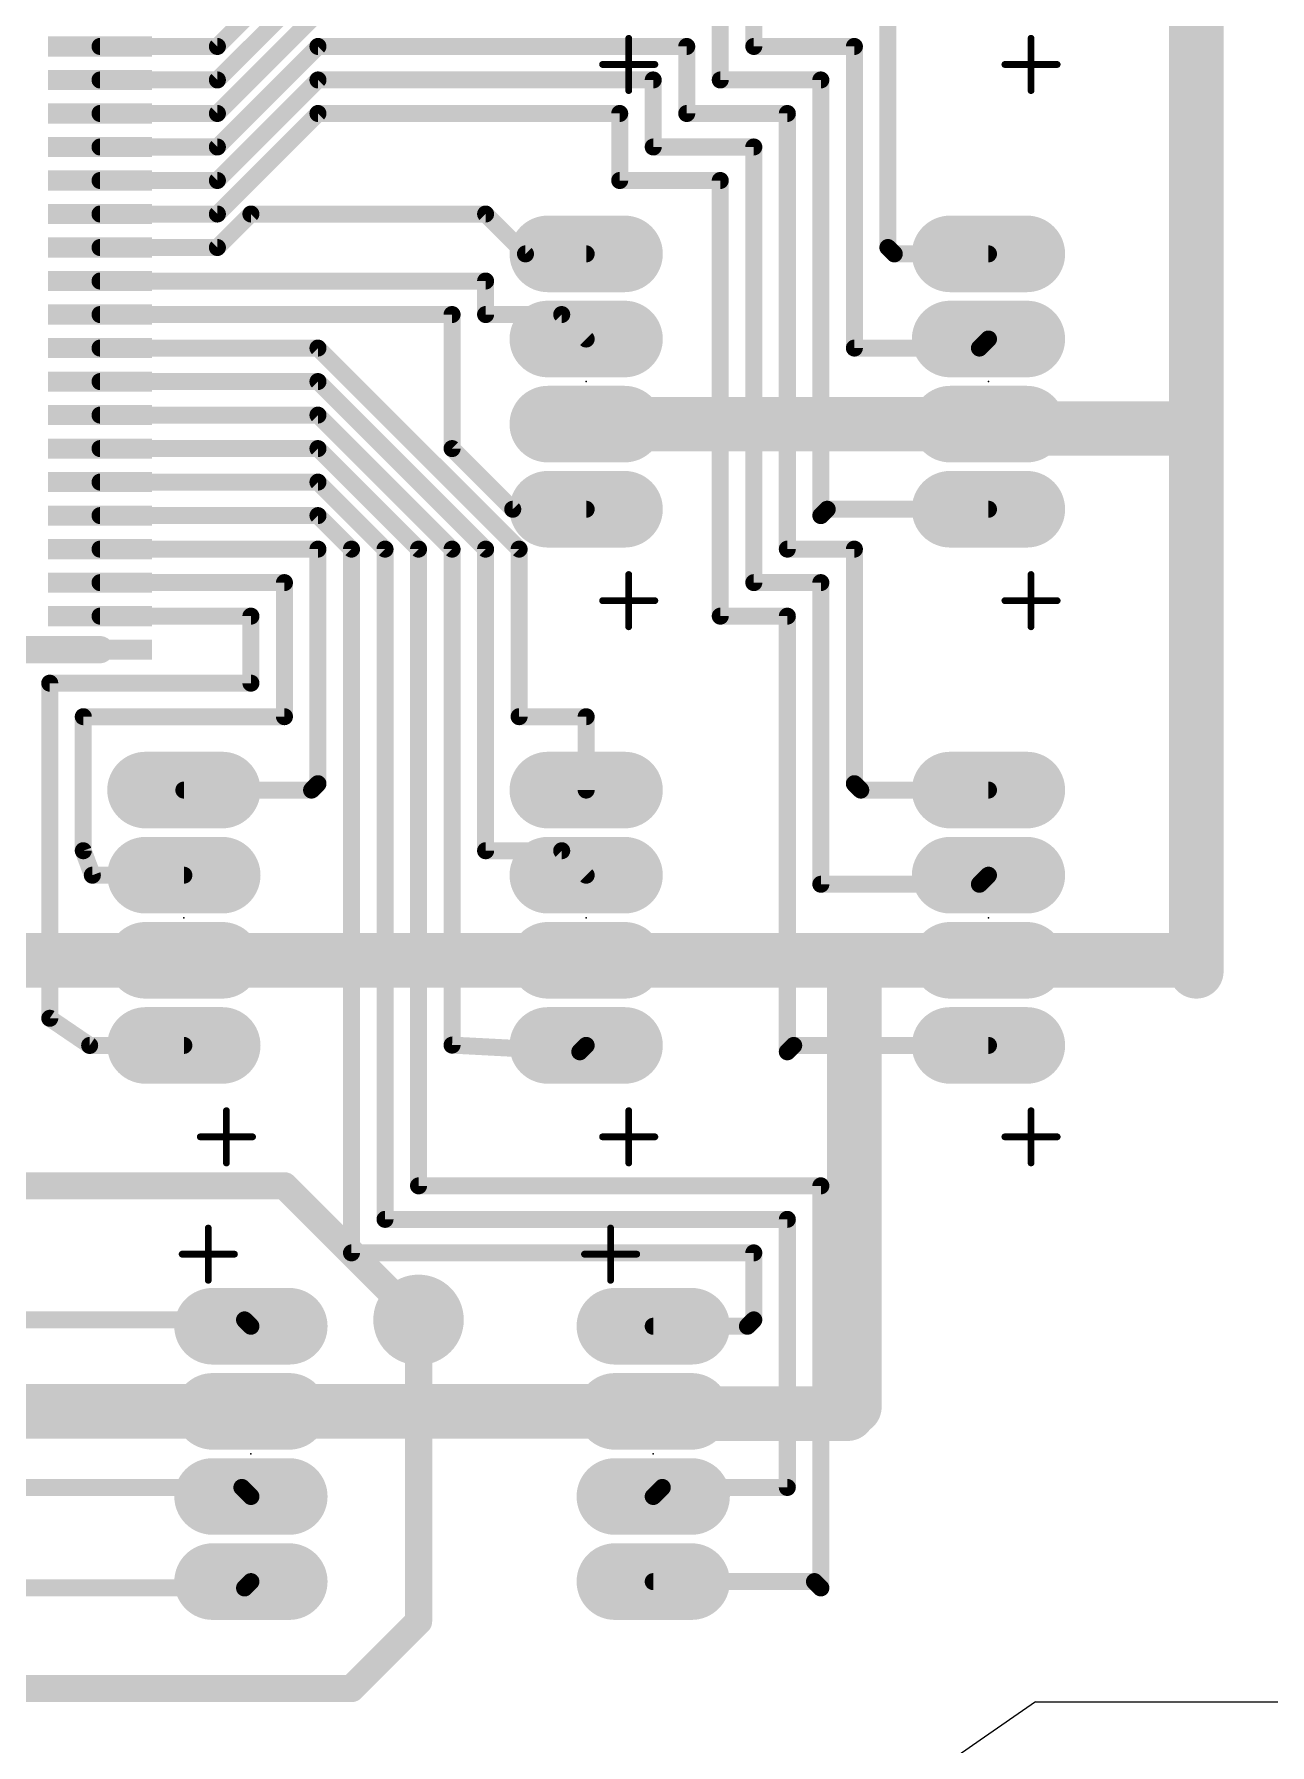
# Model space of a CAD drawing. Extents: x -46 to 149, y 1 to 263.
# Drawn here: x 96.77 to 115.2, y 214.66 to 240.18 of the extents above; entities that cross this region are included whole.
import ezdxf

# ---------------------------------------------------------------- set-up
doc = ezdxf.new("R2010")
doc.units = 0
for name, color, linetype in [('1', 22, 'CONTINUOUS'), ('16', 175, 'CONTINUOUS'), ('17', 82, 'CONTINUOUS'), ('18', 82, 'CONTINUOUS'), ('20', 7, 'CONTINUOUS'), ('21', 253, 'CONTINUOUS'), ('23', 7, 'CONTINUOUS')]:
    doc.layers.add(name, color=color, linetype=linetype)

# ---------------------------------------------------------------- blocks, each defined once
blk = doc.blocks.new('LONGP100')
at = {"const_width": 1}
blk.add_lwpolyline([(-0.5, 0), (0.5, 0)], dxfattribs=at)
at = {"const_width": 0.5}
for points in [[(-0.5, 0.25, 1), (-0.5, -0.25)], [(0.5, -0.25, 1), (0.5, 0.25)]]:
    blk.add_lwpolyline(points, format="xyb", dxfattribs=at)
blk = doc.blocks.new('RECT')
blk.add_solid([(-0.5, -0.5), (0.5, -0.5), (-0.5, 0.5), (0.5, 0.5)])
blk = doc.blocks.new('ROUNDV')
at = {"const_width": 0.5}
blk.add_lwpolyline([(0, -0.25, 1), (0, 0.25, 1), (0, -0.25)], format="xyb", dxfattribs=at)

msp = doc.modelspace()

# ---------------------------------------------------------------- linework, layer by layer
at = {"layer": '1'}
for points, const_width in [([(107.5, 240), (107.5, 251.8)], 0.254), ([(107, 251.3), (107, 239.5)], 0.254), ([(103.5, 244), (99.5, 240)], 0.254), ([(99.5, 239.5), (103.635, 243.635)], 0.254), ([(101.5, 241), (99.5, 239)], 0.254), ([(109.5, 240.5), (109.5, 237)], 0.254), ([(99.5, 240), (97.75, 240)], 0.254), ([(101, 240), (99.5, 238.5)], 0.254), ([(101, 240), (106.5, 240)], 0.254), ([(106.5, 240), (106.5, 239)], 0.254), ([(109, 240), (107.5, 240)], 0.254), ([(109, 235.5), (109, 240)], 0.254), ([(97.75, 239.5), (99.5, 239.5)], 0.254), ([(101, 239.5), (99.5, 238)], 0.254), ([(106, 239.5), (101, 239.5)], 0.254), ([(106, 238.5), (106, 239.5)], 0.254), ([(107, 239.5), (108.5, 239.5)], 0.254), ([(108.5, 239.5), (108.5, 233)], 0.254), ([(99.5, 239), (97.75, 239)], 0.254), ([(99.5, 237.5), (101, 239)], 0.254), ([(101, 239), (105.5, 239)], 0.254), ([(105.5, 239), (105.5, 238)], 0.254), ([(106.5, 239), (108, 239)], 0.254), ([(108, 239), (108, 232.5)], 0.254), ([(99.5, 238.5), (97.75, 238.5)], 0.254), ([(107.5, 238.5), (106, 238.5)], 0.254), ([(107.5, 232), (107.5, 238.5)], 0.254), ([(99.5, 238), (97.75, 238)], 0.254), ([(105.5, 238), (107, 238)], 0.254), ([(107, 238), (107, 231.5)], 0.254), ([(97.75, 237.5), (99.5, 237.5)], 0.254), ([(99.5, 237), (100, 237.5)], 0.254), ([(100, 237.5), (103.5, 237.5)], 0.254), ([(103.5, 237.5), (104.095, 236.905)], 0.254), ([(97.75, 237), (99.5, 237)], 0.254), ([(109.5, 237), (109.595, 236.905)], 0.254), ([(104.095, 236.905), (105, 236.905)], 0.254), ([(109.595, 236.905), (111, 236.905)], 0.254), ([(103.5, 236.5), (97.75, 236.5)], 0.254), ([(103.5, 236), (103.5, 236.5)], 0.254), ([(97.75, 236), (103, 236)], 0.254), ([(103, 236), (103, 234)], 0.254), ([(104.635, 236), (103.5, 236)], 0.254), ([(105, 235.635), (104.635, 236)], 0.254), ([(101, 235.5), (97.75, 235.5)], 0.254), ([(104, 232.5), (101, 235.5)], 0.254), ([(110.865, 235.5), (109, 235.5)], 0.254), ([(111, 235.635), (110.865, 235.5)], 0.254), ([(101, 235), (97.75, 235)], 0.254), ([(103.5, 232.5), (101, 235)], 0.254), ([(101, 234.5), (97.75, 234.5)], 0.254), ([(103, 232.5), (101, 234.5)], 0.254), ([(97.75, 234), (101, 234)], 0.254), ([(101, 234), (102.5, 232.5)], 0.254), ([(103, 234), (103.905, 233.095)], 0.254), ([(101, 233.5), (97.75, 233.5)], 0.254), ([(102, 232.5), (101, 233.5)], 0.254), ([(97.75, 233), (101, 233)], 0.254), ([(101, 233), (101.5, 232.5)], 0.254), ([(103.905, 233.095), (105, 233.095)], 0.254), ([(108.5, 233), (108.595, 233.095)], 0.254), ([(108.595, 233.095), (111, 233.095)], 0.254), ([(97.75, 232.5), (101, 232.5)], 0.254), ([(101, 232.5), (101, 229)], 0.254), ([(101.5, 232.5), (101.5, 222)], 0.254), ([(102, 222.5), (102, 232.5)], 0.254), ([(102.5, 232.5), (102.5, 223)], 0.254), ([(103, 225.1), (103, 232.5)], 0.254), ([(103.5, 228), (103.5, 232.5)], 0.254), ([(104, 230), (104, 232.5)], 0.254), ([(108, 232.5), (109, 232.5)], 0.254), ([(109, 232.5), (109, 229)], 0.254), ([(97.75, 232), (100.5, 232)], 0.254), ([(100.5, 232), (100.5, 230)], 0.254), ([(108.5, 232), (107.5, 232)], 0.254), ([(108.5, 227.5), (108.5, 232)], 0.254), ([(97.75, 231.5), (100, 231.5)], 0.254), ([(100, 231.5), (100, 230.5)], 0.254), ([(107, 231.5), (108, 231.5)], 0.254), ([(108, 231.5), (108, 225)], 0.254), ([(97.75, 231), (95.5, 231)], 0.4064), ([(100, 230.5), (97, 230.5)], 0.254), ([(97, 230.5), (97, 225.5)], 0.254), ([(100.5, 230), (97.5, 230)], 0.254), ([(97.5, 230), (97.5, 228)], 0.254), ([(105, 230), (104, 230)], 0.254), ([(105, 228.905), (105, 230)], 0.254), ([(100.905, 228.905), (99, 228.905)], 0.254), ([(101, 229), (100.905, 228.905)], 0.254), ([(109, 229), (109.095, 228.905)], 0.254), ([(109.095, 228.905), (111, 228.905)], 0.254), ([(97.5, 228), (97.635, 227.635)], 0.254), ([(104.635, 228), (103.5, 228)], 0.254), ([(105, 227.635), (104.635, 228)], 0.254), ([(97.635, 227.635), (99, 227.635)], 0.254), ([(111, 227.635), (110.865, 227.5)], 0.254), ([(110.865, 227.5), (108.5, 227.5)], 0.254), ([(97, 225.5), (97.595, 225.095)], 0.254), ([(97.595, 225.095), (99, 225.095)], 0.254), ([(104.905, 225), (103, 225.1)], 0.254), ([(105, 225.095), (104.905, 225)], 0.254), ([(108, 225), (108.095, 225.095)], 0.254), ([(108.095, 225.095), (111, 225.095)], 0.254), ([(102.5, 223), (108.5, 223)], 0.254), ([(108.5, 223), (108.5, 217)], 0.254), ([(108, 222.5), (102, 222.5)], 0.254), ([(108, 218.5), (108, 222.5)], 0.254), ([(101.5, 222), (107.5, 222)], 0.254), ([(107.5, 222), (107.5, 221)], 0.254), ([(99.905, 221), (96.5, 221)], 0.254), ([(100, 220.905), (99.905, 221)], 0.254), ([(102.5, 216.5), (102.5, 221)], 0.4064), ([(107.405, 220.905), (106, 220.905)], 0.254), ([(107.5, 221), (107.405, 220.905)], 0.254), ([(99.865, 218.5), (96, 218.5)], 0.254), ([(100, 218.365), (99.865, 218.5)], 0.254), ([(106, 218.365), (106.135, 218.5)], 0.254), ([(106.135, 218.5), (108, 218.5)], 0.254), ([(100, 217.095), (99.905, 217)], 0.254), ([(108.405, 217.095), (106, 217.095)], 0.254), ([(108.5, 217), (108.405, 217.095)], 0.254), ([(99.905, 217), (95.5, 217)], 0.254), ([(101.5, 215.5), (102.5, 216.5)], 0.4064), ([(94, 215.5), (101.5, 215.5)], 0.4064)]:
    msp.add_lwpolyline(points, dxfattribs=dict(at, const_width=const_width))
for points, const_width in [([(97.75, 240.0635, 1), (97.75, 239.9365)], 0.127), ([(99.4551, 240.0449, 1), (99.5449, 239.9551)], 0.127), ([(99.5, 239.9365, 1), (99.5, 240.0635)], 0.127), ([(101, 240.0635, 1), (101, 239.9365)], 0.127), ([(101.0449, 239.9551, 1), (100.9551, 240.0449)], 0.127), ([(106.5635, 240, 1), (106.4365, 240)], 0.127), ([(106.5, 239.9365, 1), (106.5, 240.0635)], 0.127), ([(107.5, 240.0635, 1), (107.5, 239.9365)], 0.127), ([(107.4365, 240, 1), (107.5635, 240)], 0.127), ([(109.0635, 240, 1), (108.9365, 240)], 0.127), ([(109, 239.9365, 1), (109, 240.0635)], 0.127), ([(97.75, 239.5635, 1), (97.75, 239.4365)], 0.127), ([(99.4551, 239.5449, 1), (99.5449, 239.4551)], 0.127), ([(99.5, 239.4365, 1), (99.5, 239.5635)], 0.127), ([(101, 239.5635, 1), (101, 239.4365)], 0.127), ([(101.0449, 239.4551, 1), (100.9551, 239.5449)], 0.127), ([(106.0635, 239.5, 1), (105.9365, 239.5)], 0.127), ([(106, 239.4365, 1), (106, 239.5635)], 0.127), ([(107, 239.5635, 1), (107, 239.4365)], 0.127), ([(106.9365, 239.5, 1), (107.0635, 239.5)], 0.127), ([(108.5635, 239.5, 1), (108.4365, 239.5)], 0.127), ([(108.5, 239.4365, 1), (108.5, 239.5635)], 0.127), ([(97.75, 239.0635, 1), (97.75, 238.9365)], 0.127), ([(99.4551, 239.0449, 1), (99.5449, 238.9551)], 0.127), ([(99.5, 238.9365, 1), (99.5, 239.0635)], 0.127), ([(101, 239.0635, 1), (101, 238.9365)], 0.127), ([(101.0449, 238.9551, 1), (100.9551, 239.0449)], 0.127), ([(105.5635, 239, 1), (105.4365, 239)], 0.127), ([(105.5, 238.9365, 1), (105.5, 239.0635)], 0.127), ([(106.5, 239.0635, 1), (106.5, 238.9365)], 0.127), ([(106.4365, 239, 1), (106.5635, 239)], 0.127), ([(108.0635, 239, 1), (107.9365, 239)], 0.127), ([(108, 238.9365, 1), (108, 239.0635)], 0.127), ([(97.75, 238.5635, 1), (97.75, 238.4365)], 0.127), ([(99.4551, 238.5449, 1), (99.5449, 238.4551)], 0.127), ([(99.5, 238.4365, 1), (99.5, 238.5635)], 0.127), ([(106, 238.5635, 1), (106, 238.4365)], 0.127), ([(105.9365, 238.5, 1), (106.0635, 238.5)], 0.127), ([(107.5635, 238.5, 1), (107.4365, 238.5)], 0.127), ([(107.5, 238.4365, 1), (107.5, 238.5635)], 0.127), ([(97.75, 238.0635, 1), (97.75, 237.9365)], 0.127), ([(99.5, 237.9365, 1), (99.5, 238.0635)], 0.127), ([(105.5, 238.0635, 1), (105.5, 237.9365)], 0.127), ([(107.0635, 238, 1), (106.9365, 238)], 0.127), ([(107, 237.9365, 1), (107, 238.0635)], 0.127), ([(99.4551, 238.0449, 1), (99.5449, 237.9551)], 0.127), ([(105.4365, 238, 1), (105.5635, 238)], 0.127), ([(97.75, 237.5635, 1), (97.75, 237.4365)], 0.127), ([(99.5, 237.4365, 1), (99.5, 237.5635)], 0.127), ([(100, 237.5635, 1), (100, 237.4365)], 0.127), ([(100.0449, 237.4551, 1), (99.9551, 237.5449)], 0.127), ([(103.5449, 237.5449, 1), (103.4551, 237.4551)], 0.127), ([(103.5, 237.4365, 1), (103.5, 237.5635)], 0.127), ([(99.4551, 237.5449, 1), (99.5449, 237.4551)], 0.127), ([(97.75, 237.0635, 1), (97.75, 236.9365)], 0.127), ([(99.4551, 237.0449, 1), (99.5449, 236.9551)], 0.127), ([(99.5, 236.9365, 1), (99.5, 237.0635)], 0.127), ([(109.5449, 237.0449, 1), (109.4551, 236.9551)], 0.127), ([(104.095, 236.9685, 1), (104.095, 236.8415)], 0.127), ([(104.0501, 236.8601, 1), (104.1399, 236.9499)], 0.127), ([(105, 236.8415, 1), (105, 236.9685)], 0.127), ([(109.4365, 237, 1), (109.5635, 237)], 0.127), ([(109.595, 236.9685, 1), (109.595, 236.8415)], 0.127), ([(109.5501, 236.8601, 1), (109.6399, 236.9499)], 0.127), ([(111, 236.8415, 1), (111, 236.9685)], 0.127), ([(97.75, 236.5635, 1), (97.75, 236.4365)], 0.127), ([(103.5635, 236.5, 1), (103.4365, 236.5)], 0.127), ([(103.5, 236.4365, 1), (103.5, 236.5635)], 0.127), ([(97.75, 236.0635, 1), (97.75, 235.9365)], 0.127), ([(103.0635, 236, 1), (102.9365, 236)], 0.127), ([(103, 235.9365, 1), (103, 236.0635)], 0.127), ([(103.5, 236.0635, 1), (103.5, 235.9365)], 0.127), ([(104.6799, 236.0449, 1), (104.5901, 235.9551)], 0.127), ([(104.635, 235.9365, 1), (104.635, 236.0635)], 0.127), ([(103.4365, 236, 1), (103.5635, 236)], 0.127), ([(97.75, 235.5635, 1), (97.75, 235.4365)], 0.127), ([(101.0449, 235.5449, 1), (100.9551, 235.4551)], 0.127), ([(101, 235.4365, 1), (101, 235.5635)], 0.127), ([(104.9551, 235.5901, 1), (105.0449, 235.6799)], 0.127), ([(109, 235.5635, 1), (109, 235.4365)], 0.127), ([(110.8201, 235.5449, 1), (110.9099, 235.4551)], 0.127), ([(110.865, 235.4365, 1), (110.865, 235.5635)], 0.127), ([(111.0449, 235.5901, 1), (110.9551, 235.6799)], 0.127), ([(108.9365, 235.5, 1), (109.0635, 235.5)], 0.127), ([(97.75, 235.0635, 1), (97.75, 234.9365)], 0.127), ([(101.0449, 235.0449, 1), (100.9551, 234.9551)], 0.127), ([(101, 234.9365, 1), (101, 235.0635)], 0.127), ([(97.75, 234.5635, 1), (97.75, 234.4365)], 0.127), ([(101.0449, 234.5449, 1), (100.9551, 234.4551)], 0.127), ([(101, 234.4365, 1), (101, 234.5635)], 0.127), ([(97.75, 234.0635, 1), (97.75, 233.9365)], 0.127), ([(101.0449, 234.0449, 1), (100.9551, 233.9551)], 0.127), ([(101, 233.9365, 1), (101, 234.0635)], 0.127), ([(103.0449, 234.0449, 1), (102.9551, 233.9551)], 0.127), ([(102.9365, 234, 1), (103.0635, 234)], 0.127), ([(97.75, 233.5635, 1), (97.75, 233.4365)], 0.127), ([(101.0449, 233.5449, 1), (100.9551, 233.4551)], 0.127), ([(101, 233.4365, 1), (101, 233.5635)], 0.127), ([(97.75, 233.0635, 1), (97.75, 232.9365)], 0.127), ([(101.0449, 233.0449, 1), (100.9551, 232.9551)], 0.127), ([(101, 232.9365, 1), (101, 233.0635)], 0.127), ([(103.905, 233.1585, 1), (103.905, 233.0315)], 0.127), ([(103.8601, 233.0501, 1), (103.9499, 233.1399)], 0.127), ([(105, 233.0315, 1), (105, 233.1585)], 0.127), ([(108.4551, 233.0449, 1), (108.5449, 232.9551)], 0.127), ([(108.4365, 233, 1), (108.5635, 233)], 0.127), ([(108.595, 233.1585, 1), (108.595, 233.0315)], 0.127), ([(108.6399, 233.0501, 1), (108.5501, 233.1399)], 0.127), ([(111, 233.0315, 1), (111, 233.1585)], 0.127), ([(97.75, 232.5635, 1), (97.75, 232.4365)], 0.127), ([(101.0635, 232.5, 1), (100.9365, 232.5)], 0.127), ([(101, 232.4365, 1), (101, 232.5635)], 0.127), ([(101.5635, 232.5, 1), (101.4365, 232.5)], 0.127), ([(101.4551, 232.4551, 1), (101.5449, 232.5449)], 0.127), ([(102.0635, 232.5, 1), (101.9365, 232.5)], 0.127), ([(101.9551, 232.4551, 1), (102.0449, 232.5449)], 0.127), ([(102.5635, 232.5, 1), (102.4365, 232.5)], 0.127), ([(102.4551, 232.4551, 1), (102.5449, 232.5449)], 0.127), ([(103.0635, 232.5, 1), (102.9365, 232.5)], 0.127), ([(102.9551, 232.4551, 1), (103.0449, 232.5449)], 0.127), ([(103.5635, 232.5, 1), (103.4365, 232.5)], 0.127), ([(103.4551, 232.4551, 1), (103.5449, 232.5449)], 0.127), ([(104.0635, 232.5, 1), (103.9365, 232.5)], 0.127), ([(103.9551, 232.4551, 1), (104.0449, 232.5449)], 0.127), ([(108, 232.5635, 1), (108, 232.4365)], 0.127), ([(107.9365, 232.5, 1), (108.0635, 232.5)], 0.127), ([(109.0635, 232.5, 1), (108.9365, 232.5)], 0.127), ([(109, 232.4365, 1), (109, 232.5635)], 0.127), ([(97.75, 232.0635, 1), (97.75, 231.9365)], 0.127), ([(100.5635, 232, 1), (100.4365, 232)], 0.127), ([(100.5, 231.9365, 1), (100.5, 232.0635)], 0.127), ([(107.5, 232.0635, 1), (107.5, 231.9365)], 0.127), ([(107.4365, 232, 1), (107.5635, 232)], 0.127), ([(108.5635, 232, 1), (108.4365, 232)], 0.127), ([(108.5, 231.9365, 1), (108.5, 232.0635)], 0.127), ([(97.75, 231.5635, 1), (97.75, 231.4365)], 0.127), ([(100.0635, 231.5, 1), (99.9365, 231.5)], 0.127), ([(100, 231.4365, 1), (100, 231.5635)], 0.127), ([(107, 231.5635, 1), (107, 231.4365)], 0.127), ([(106.9365, 231.5, 1), (107.0635, 231.5)], 0.127), ([(108.0635, 231.5, 1), (107.9365, 231.5)], 0.127), ([(108, 231.4365, 1), (108, 231.5635)], 0.127), ([(97.75, 230.8984, 1), (97.75, 231.1016)], 0.2032), ([(97, 230.5635, 1), (97, 230.4365)], 0.127), ([(97.0635, 230.5, 1), (96.9365, 230.5)], 0.127), ([(99.9365, 230.5, 1), (100.0635, 230.5)], 0.127), ([(100, 230.4365, 1), (100, 230.5635)], 0.127), ([(97.5, 230.0635, 1), (97.5, 229.9365)], 0.127), ([(97.5635, 230, 1), (97.4365, 230)], 0.127), ([(100.4365, 230, 1), (100.5635, 230)], 0.127), ([(100.5, 229.9365, 1), (100.5, 230.0635)], 0.127), ([(104, 230.0635, 1), (104, 229.9365)], 0.127), ([(103.9365, 230, 1), (104.0635, 230)], 0.127), ([(105.0635, 230, 1), (104.9365, 230)], 0.127), ([(105, 229.9365, 1), (105, 230.0635)], 0.127), ([(99, 228.9685, 1), (99, 228.8415)], 0.127), ([(100.8601, 228.9499, 1), (100.9499, 228.8601)], 0.127), ([(100.905, 228.8415, 1), (100.905, 228.9685)], 0.127), ([(100.9365, 229, 1), (101.0635, 229)], 0.127), ([(101.0449, 228.9551, 1), (100.9551, 229.0449)], 0.127), ([(104.9365, 228.905, 1), (105.0635, 228.905)], 0.127), ([(109.0449, 229.0449, 1), (108.9551, 228.9551)], 0.127), ([(108.9365, 229, 1), (109.0635, 229)], 0.127), ([(109.095, 228.9685, 1), (109.095, 228.8415)], 0.127), ([(109.0501, 228.8601, 1), (109.1399, 228.9499)], 0.127), ([(111, 228.8415, 1), (111, 228.9685)], 0.127), ([(97.5596, 228.022, 1), (97.4404, 227.978)], 0.127), ([(97.4365, 228, 1), (97.5635, 228)], 0.127), ([(103.5, 228.0635, 1), (103.5, 227.9365)], 0.127), ([(103.4365, 228, 1), (103.5635, 228)], 0.127), ([(104.6799, 228.0449, 1), (104.5901, 227.9551)], 0.127), ([(104.635, 227.9365, 1), (104.635, 228.0635)], 0.127), ([(97.635, 227.6985, 1), (97.635, 227.5715)], 0.127), ([(97.5754, 227.613, 1), (97.6946, 227.657)], 0.127), ([(99, 227.5715, 1), (99, 227.6985)], 0.127), ([(104.9551, 227.5901, 1), (105.0449, 227.6799)], 0.127), ([(111.0449, 227.5901, 1), (110.9551, 227.6799)], 0.127), ([(108.5, 227.5635, 1), (108.5, 227.4365)], 0.127), ([(108.4365, 227.5, 1), (108.5635, 227.5)], 0.127), ([(110.8201, 227.5449, 1), (110.9099, 227.4551)], 0.127), ([(110.865, 227.4365, 1), (110.865, 227.5635)], 0.127), ([(97.0357, 225.5525, 1), (96.9643, 225.4475)], 0.127), ([(96.9365, 225.5, 1), (97.0635, 225.5)], 0.127), ([(97.595, 225.1585, 1), (97.595, 225.0315)], 0.127), ([(97.5593, 225.0425, 1), (97.6307, 225.1475)], 0.127), ([(99, 225.0315, 1), (99, 225.1585)], 0.127), ([(103.0033, 225.1634, 1), (102.9967, 225.0366)], 0.127), ([(102.9365, 225.1, 1), (103.0635, 225.1)], 0.127), ([(104.8601, 225.0449, 1), (104.9499, 224.9551)], 0.127), ([(104.9017, 224.9366, 1), (104.9083, 225.0634)], 0.127), ([(105.0449, 225.0501, 1), (104.9551, 225.1399)], 0.127), ([(107.9551, 225.0449, 1), (108.0449, 224.9551)], 0.127), ([(108.095, 225.1585, 1), (108.095, 225.0315)], 0.127), ([(108.1399, 225.0501, 1), (108.0501, 225.1399)], 0.127), ([(111, 225.0315, 1), (111, 225.1585)], 0.127), ([(107.9365, 225, 1), (108.0635, 225)], 0.127), ([(102.5, 223.0635, 1), (102.5, 222.9365)], 0.127), ([(108.5635, 223, 1), (108.4365, 223)], 0.127), ([(108.5, 222.9365, 1), (108.5, 223.0635)], 0.127), ([(102.4365, 223, 1), (102.5635, 223)], 0.127), ([(102, 222.5635, 1), (102, 222.4365)], 0.127), ([(101.9365, 222.5, 1), (102.0635, 222.5)], 0.127), ([(108.0635, 222.5, 1), (107.9365, 222.5)], 0.127), ([(108, 222.4365, 1), (108, 222.5635)], 0.127), ([(101.5, 222.0635, 1), (101.5, 221.9365)], 0.127), ([(101.4365, 222, 1), (101.5635, 222)], 0.127), ([(107.5635, 222, 1), (107.4365, 222)], 0.127), ([(107.5, 221.9365, 1), (107.5, 222.0635)], 0.127), ([(99.9499, 221.0449, 1), (99.8601, 220.9551)], 0.127), ([(99.905, 220.9365, 1), (99.905, 221.0635)], 0.127), ([(102.6016, 221, 1), (102.3984, 221)], 0.2032), ([(106, 220.9685, 1), (106, 220.8415)], 0.127), ([(107.405, 220.8415, 1), (107.405, 220.9685)], 0.127), ([(107.4365, 221, 1), (107.5635, 221)], 0.127), ([(107.5449, 220.9551, 1), (107.4551, 221.0449)], 0.127), ([(99.9551, 220.8601, 1), (100.0449, 220.9499)], 0.127), ([(107.3601, 220.9499, 1), (107.4499, 220.8601)], 0.127), ([(99.9099, 218.5449, 1), (99.8201, 218.4551)], 0.127), ([(99.865, 218.4365, 1), (99.865, 218.5635)], 0.127), ([(99.9551, 218.3201, 1), (100.0449, 218.4099)], 0.127), ([(105.9551, 218.4099, 1), (106.0449, 218.3201)], 0.127), ([(106.135, 218.5635, 1), (106.135, 218.4365)], 0.127), ([(106.1799, 218.4551, 1), (106.0901, 218.5449)], 0.127), ([(107.9365, 218.5, 1), (108.0635, 218.5)], 0.127), ([(108, 218.4365, 1), (108, 218.5635)], 0.127), ([(100.0449, 217.0501, 1), (99.9551, 217.1399)], 0.127), ([(106, 217.1585, 1), (106, 217.0315)], 0.127), ([(108.4499, 217.1399, 1), (108.3601, 217.0501)], 0.127), ([(108.405, 217.0315, 1), (108.405, 217.1585)], 0.127), ([(99.8601, 217.0449, 1), (99.9499, 216.9551)], 0.127), ([(99.905, 216.9365, 1), (99.905, 217.0635)], 0.127), ([(108.4365, 217, 1), (108.5635, 217)], 0.127), ([(108.4551, 216.9551, 1), (108.5449, 217.0449)], 0.127), ([(102.5718, 216.4282, 1), (102.4282, 216.5718)], 0.2032), ([(102.3984, 216.5, 1), (102.6016, 216.5)], 0.2032), ([(101.4282, 215.5718, 1), (101.5718, 215.4282)], 0.2032), ([(101.5, 215.3984, 1), (101.5, 215.6016)], 0.2032)]:
    msp.add_lwpolyline(points, format="xyb", dxfattribs=dict(at, const_width=const_width))
at = {"layer": '16'}
for points, const_width in [([(114.1, 242.3), (114.1, 234.3)], 0.8128), ([(105, 234.365), (111, 234.365)], 0.8128), ([(111.065, 234.3), (114.1, 234.3)], 0.8128), ([(111, 234.365), (111.065, 234.3)], 0.4064), ([(114.1, 234.3), (114.1, 226.2)], 0.8128), ([(93, 226.365), (99, 226.365)], 0.8128), ([(99, 226.365), (105, 226.365)], 0.8128), ([(105, 226.365), (109, 226.365)], 0.8128), ([(109, 226.365), (111, 226.365)], 0.8128), ([(109, 219.7), (109, 226.365)], 0.8128), ([(113.935, 226.365), (111, 226.365)], 0.8128), ([(114.1, 226.2), (113.935, 226.365)], 0.4064), ([(100.5, 223), (91, 223)], 0.4064), ([(102.5, 221), (100.5, 223)], 0.4064), ([(94, 219.635), (100, 219.635)], 0.8128), ([(100, 219.635), (106, 219.635)], 0.8128), ([(106.035, 219.6), (108.9, 219.6)], 0.8128), ([(106, 219.635), (106.035, 219.6)], 0.6096), ([(108.9, 219.6), (109, 219.7)], 0.4064)]:
    msp.add_lwpolyline(points, dxfattribs=dict(at, const_width=const_width))
for points, const_width in [([(105, 234.5682, 1), (105, 234.1618)], 0.4064), ([(111.065, 234.5032, 1), (111.065, 234.0968)], 0.4064), ([(111, 234.1618, 1), (111, 234.5682)], 0.4064), ([(111.0718, 234.4368, 1), (110.9282, 234.2932)], 0.2032), ([(114.3032, 234.3, 1), (113.8968, 234.3)], 0.4064), ([(114.1, 234.0968, 1), (114.1, 234.5032)], 0.4064), ([(110.9932, 234.2282, 1), (111.1368, 234.3718)], 0.2032), ([(113.8968, 234.3, 1), (114.3032, 234.3)], 0.4064), ([(99, 226.5682, 1), (99, 226.1618)], 0.4064), ([(99, 226.1618, 1), (99, 226.5682)], 0.4064), ([(105, 226.5682, 1), (105, 226.1618)], 0.4064), ([(105, 226.1618, 1), (105, 226.5682)], 0.4064), ([(109, 226.5682, 1), (109, 226.1618)], 0.4064), ([(109.2032, 226.365, 1), (108.7968, 226.365)], 0.4064), ([(109, 226.1618, 1), (109, 226.5682)], 0.4064), ([(111, 226.5682, 1), (111, 226.1618)], 0.4064), ([(111, 226.1618, 1), (111, 226.5682)], 0.4064), ([(113.935, 226.1618, 1), (113.935, 226.5682)], 0.4064), ([(113.8968, 226.2, 1), (114.3032, 226.2)], 0.4064), ([(114.0068, 226.4368, 1), (113.8632, 226.2932)], 0.2032), ([(114.0282, 226.1282, 1), (114.1718, 226.2718)], 0.2032), ([(100.5718, 223.0718, 1), (100.4282, 222.9282)], 0.2032), ([(100.5, 222.8984, 1), (100.5, 223.1016)], 0.2032), ([(102.4282, 220.9282, 1), (102.5718, 221.0718)], 0.2032), ([(100, 219.8382, 1), (100, 219.4318)], 0.4064), ([(100, 219.4318, 1), (100, 219.8382)], 0.4064), ([(106.035, 219.8032, 1), (106.035, 219.3968)], 0.4064), ([(106, 219.4318, 1), (106, 219.8382)], 0.4064), ([(108.9, 219.3968, 1), (108.9, 219.8032)], 0.4064), ([(106.1078, 219.7428, 1), (105.8922, 219.5272)], 0.3048), ([(105.9272, 219.4922, 1), (106.1428, 219.7078)], 0.3048), ([(108.7968, 219.7, 1), (109.2032, 219.7)], 0.4064), ([(108.8282, 219.6718, 1), (108.9718, 219.5282)], 0.2032), ([(109.0718, 219.6282, 1), (108.9282, 219.7718)], 0.2032)]:
    msp.add_lwpolyline(points, format="xyb", dxfattribs=dict(at, const_width=const_width))
at = {"layer": '20'}
msp.add_line((111.7, 215.3), (148.6, 215.3), dxfattribs=at)
for centre, radius, start, end in [((259.6429, 1.5887), 306.0431, 121.3324, 180.054), ((259.0365, 1.2744), 259.8365, 124.5438, 179.9943)]:
    msp.add_arc(centre, radius, start, end, dxfattribs=at)
at = {"layer": '21', "const_width": 0.1016}
for points in [[(105.6345, 239.3414), (105.6345, 240.121)], [(111.6345, 239.3414), (111.6345, 240.121)], [(105.2447, 239.7312), (106.0243, 239.7312)], [(111.2447, 239.7312), (112.0243, 239.7312)], [(105.6345, 231.3414), (105.6345, 232.121)], [(111.6345, 231.3414), (111.6345, 232.121)], [(105.2447, 231.7312), (106.0243, 231.7312)], [(111.2447, 231.7312), (112.0243, 231.7312)], [(99.6345, 223.3414), (99.6345, 224.121)], [(105.6345, 223.3414), (105.6345, 224.121)], [(111.6345, 223.3414), (111.6345, 224.121)], [(99.2447, 223.7312), (100.0243, 223.7312)], [(105.2447, 223.7312), (106.0243, 223.7312)], [(111.2447, 223.7312), (112.0243, 223.7312)], [(99.3645, 221.5908), (99.3645, 222.3704)], [(105.3645, 221.5908), (105.3645, 222.3704)], [(98.9747, 221.9806), (99.7543, 221.9806)], [(104.9747, 221.9806), (105.7543, 221.9806)]]:
    msp.add_lwpolyline(points, dxfattribs=at)
at = {"layer": '21', "const_width": 0.0508}
for points in [[(105.6599, 240.121, 1), (105.6091, 240.121)], [(111.6599, 240.121, 1), (111.6091, 240.121)], [(105.2447, 239.7566, 1), (105.2447, 239.7058)], [(106.0243, 239.7058, 1), (106.0243, 239.7566)], [(111.2447, 239.7566, 1), (111.2447, 239.7058)], [(112.0243, 239.7058, 1), (112.0243, 239.7566)], [(105.6091, 239.3414, 1), (105.6599, 239.3414)], [(111.6091, 239.3414, 1), (111.6599, 239.3414)], [(105.6599, 232.121, 1), (105.6091, 232.121)], [(111.6599, 232.121, 1), (111.6091, 232.121)], [(105.2447, 231.7566, 1), (105.2447, 231.7058)], [(106.0243, 231.7058, 1), (106.0243, 231.7566)], [(111.2447, 231.7566, 1), (111.2447, 231.7058)], [(112.0243, 231.7058, 1), (112.0243, 231.7566)], [(105.6091, 231.3414, 1), (105.6599, 231.3414)], [(111.6091, 231.3414, 1), (111.6599, 231.3414)], [(99.6599, 224.121, 1), (99.6091, 224.121)], [(105.6599, 224.121, 1), (105.6091, 224.121)], [(111.6599, 224.121, 1), (111.6091, 224.121)], [(99.2447, 223.7566, 1), (99.2447, 223.7058)], [(100.0243, 223.7058, 1), (100.0243, 223.7566)], [(105.2447, 223.7566, 1), (105.2447, 223.7058)], [(106.0243, 223.7058, 1), (106.0243, 223.7566)], [(111.2447, 223.7566, 1), (111.2447, 223.7058)], [(112.0243, 223.7058, 1), (112.0243, 223.7566)], [(99.6091, 223.3414, 1), (99.6599, 223.3414)], [(105.6091, 223.3414, 1), (105.6599, 223.3414)], [(111.6091, 223.3414, 1), (111.6599, 223.3414)], [(99.3899, 222.3704, 1), (99.3391, 222.3704)], [(105.3899, 222.3704, 1), (105.3391, 222.3704)], [(98.9747, 222.006, 1), (98.9747, 221.9552)], [(99.7543, 221.9552, 1), (99.7543, 222.006)], [(104.9747, 222.006, 1), (104.9747, 221.9552)], [(105.7543, 221.9552, 1), (105.7543, 222.006)], [(99.3391, 221.5908, 1), (99.3899, 221.5908)], [(105.3391, 221.5908, 1), (105.3899, 221.5908)]]:
    msp.add_lwpolyline(points, format="xyb", dxfattribs=at)
at = {"layer": '23'}
for p in [(105, 235), (111, 235), (99, 227), (105, 227), (111, 227), (100, 219), (106, 219)]:
    msp.add_point(p, dxfattribs=at)

# ---------------------------------------------------------------- block references
at = {"layer": '1', "xscale": 0.3, "yscale": 1.55, "rotation": 270}
for p in [(97.75, 240), (97.75, 239.5), (97.75, 239), (97.75, 238.5), (97.75, 238), (97.75, 237.5), (97.75, 237), (97.75, 236.5), (97.75, 236), (97.75, 235.5), (97.75, 235), (97.75, 234.5), (97.75, 234), (97.75, 233.5), (97.75, 233), (97.75, 232.5), (97.75, 232), (97.75, 231.5), (97.75, 231)]:
    msp.add_blockref('RECT', p, dxfattribs=at)
at = {"layer": '17', "xscale": 1.143, "yscale": 1.143}
for p in [(105, 236.905), (105, 236.905), (111, 236.905), (111, 236.905), (105, 235.635), (105, 235.635), (111, 235.635), (111, 235.635), (105, 234.365), (105, 234.365), (111, 234.365), (111, 234.365), (105, 233.095), (105, 233.095), (111, 233.095), (111, 233.095), (99, 228.905), (99, 228.905), (105, 228.905), (105, 228.905), (111, 228.905), (111, 228.905), (99, 227.635), (99, 227.635), (105, 227.635), (105, 227.635), (111, 227.635), (111, 227.635), (99, 226.365), (99, 226.365), (105, 226.365), (105, 226.365), (111, 226.365), (111, 226.365), (99, 225.095), (99, 225.095), (105, 225.095), (105, 225.095), (111, 225.095), (111, 225.095)]:
    msp.add_blockref('LONGP100', p, dxfattribs=at)
at = {"layer": '17', "xscale": 1.143, "yscale": 1.143, "rotation": 180}
for p in [(100, 220.905), (100, 220.905), (106, 220.905), (106, 220.905), (100, 219.635), (100, 219.635), (106, 219.635), (106, 219.635), (100, 218.365), (100, 218.365), (106, 218.365), (106, 218.365), (100, 217.095), (100, 217.095), (106, 217.095), (106, 217.095)]:
    msp.add_blockref('LONGP100', p, dxfattribs=at)
at = {"layer": '18', "xscale": 1.35, "yscale": 1.35}
msp.add_blockref('ROUNDV', (102.5, 221), dxfattribs=at)
msp.add_blockref('ROUNDV', (102.5, 221), dxfattribs=at)

doc.saveas('drawing.dxf')
